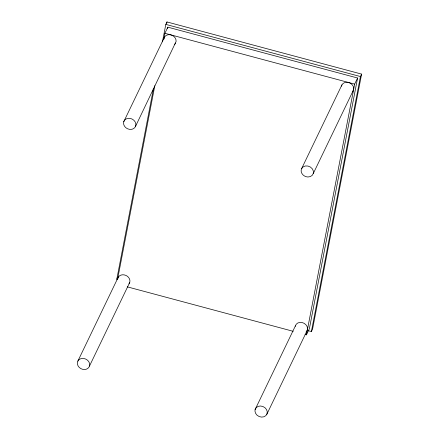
<?xml version="1.0" encoding="UTF-8"?>
<svg xmlns="http://www.w3.org/2000/svg" width="439" height="439" viewBox="0 0 439 439"><rect width="100%" height="100%" fill="white"/><g stroke="black" fill="none" stroke-linecap="round" stroke-linejoin="round"><path stroke-width="0.66" d="M255.125 409.532L254.96 411.145A6.338 5.361 25.7 0 0 263.976 416.77A6.338 5.361 25.7 0 0 264.92 407.666A6.338 5.361 25.7 0 0 255.125 409.532L295.381 325.892A6.338 5.361 25.7 0 1 304.139 323.318A6.338 5.361 25.7 0 1 306.126 331.983M295.337 326.298L295.381 325.892M89.49 366.06L89.682 364.452A6.338 5.361 25.7 0 0 85.523 358.992L83.712 358.482A6.338 5.361 25.7 0 0 77.39 362.658A6.338 5.361 25.7 0 0 82.411 369.254A6.338 5.361 25.7 0 0 89.49 366.06L129.741 282.42L129.939 280.812A6.338 5.361 25.7 0 0 125.773 275.352L123.968 274.841A6.338 5.361 25.7 0 0 117.641 279.017M153.518 88.305L116.769 279.374L117.356 278.156M162.446 41.886L165.81 24.392L166.985 21.95L361.61 74.103L312.568 329.085L311.394 331.527L308.085 330.638M166.727 23.294L166.985 21.95M117.575 279.303L154.813 85.704M163.736 39.323L164.899 33.276L167.835 27.169L357.593 78.016L309.369 328.751L306.427 334.858L305.11 334.502M167.577 28.513L167.835 27.169M306.427 334.858L354.657 84.123L357.593 78.016M311.394 331.527L360.435 76.545L361.61 74.103M135.371 126.695L135.838 125.164A6.338 5.361 25.7 0 0 130.817 118.568A6.338 5.361 25.7 0 0 123.738 121.757A6.338 5.361 25.7 0 0 127.7 128.83L129.51 129.34A6.338 5.361 25.7 0 0 135.371 126.695L176.088 41.524A6.338 5.361 25.7 0 0 170.458 34.785A6.338 5.361 25.7 0 0 163.802 39.181M301.67 168.532L301.176 170.052A6.338 5.361 25.7 0 0 306.093 176.703L307.931 176.999A6.338 5.361 25.7 0 0 312.299 168.806A6.338 5.361 25.7 0 0 301.67 168.532L341.926 84.892A6.338 5.361 25.7 0 1 350.487 83.306A6.338 5.361 25.7 0 1 352.742 91.394M341.504 86.187L341.926 84.892M123.738 121.757L163.988 38.116M77.851 361.127L118.107 277.486M313.243 173.624L353.494 89.984M266.819 414.323L307.07 330.682M165.81 24.392L360.435 76.545M164.899 33.276L354.657 84.123M127.294 286.854L293.208 331.313M175.627 43.055A6.338 5.361 25.7 0 1 174.656 44.339M129.741 282.42A6.338 5.361 25.7 0 1 129.017 283.846"/></g></svg>
